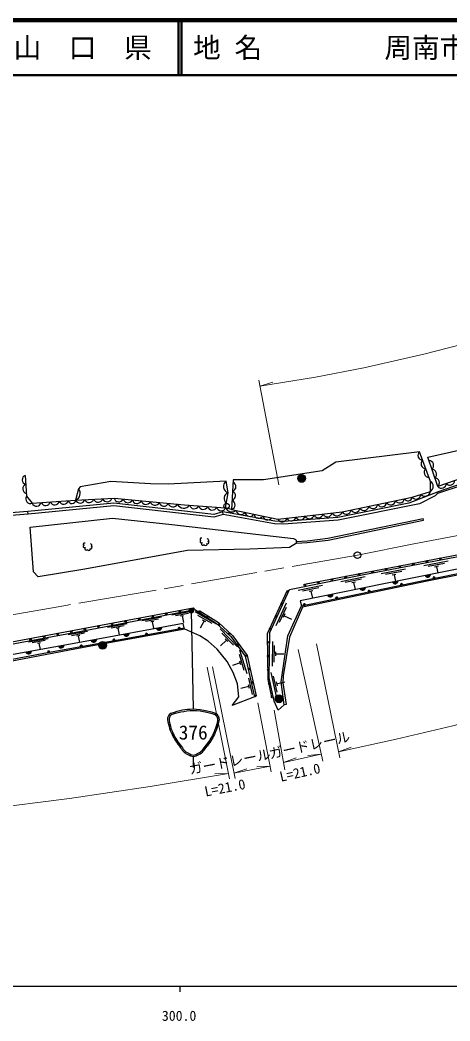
# Model space of a CAD drawing. Units: millimetres at full size, sheet at 1:1000; details may follow other scales. Extents: x 40000 to 680000, y 20000 to 380000.
# Drawn here: x 339038 to 416893, y 198715 to 380000 of the extents above; entities that cross this region are included whole.
import ezdxf
from ezdxf.enums import TextEntityAlignment as Align

# ---------------------------------------------------------------- set-up
doc = ezdxf.new("R2010")
doc.units = ezdxf.units.MM
doc.header["$LTSCALE"] = 1000
doc.linetypes.add('CHAIN', pattern=[18.5, 12, -1.5, 3.5, -1.5])
for name, color, linetype, lineweight in [('M-BGD', 7, 'Continuous', 25), ('M-BMK', 2, 'CHAIN', 13), ('M-BMK-SRVR', 3, 'Continuous', 25), ('M-STR-HTXT', 7, 'Continuous', 13), ('M-STR-STRC', 7, 'Continuous', 25), ('M-TTL', 2, 'Continuous', 140), ('M-TTL-BAND', 7, 'Continuous', 25), ('M-TTL-LINE', 7, 'Continuous', 50)]:
    doc.layers.add(name, color=color, linetype=linetype, lineweight=lineweight)
doc.layers.add('M-TTL-TXT', color=7, linetype='Continuous')
doc.styles.add('ＭＳ ゴシック', font='')
doc.styles.get('ＭＳ ゴシック').set_extended_font_data('MS Gothic')

msp = doc.modelspace()

# ---------------------------------------------------------------- hatches: boundary and pattern name
at = {"layer": 'M-BGD'}
for points in [[(389335, 296975, -0.41421), (390035, 297675, -0.41421), (390735, 296975, -1)], [(413349, 279594), (412377, 279399, 0.82183)], [(406495, 278218), (407466, 278413, -0.82183)], [(407951, 277656), (408344, 277737, 0.4608), (408100, 277927, 0.4608)], [(413829, 278861), (414223, 278940, 0.4608), (413979, 279131, 0.4608)], [(395706, 276026), (394735, 275828, 0.82183)], [(401586, 277223), (400615, 277025, 0.82183)], [(402077, 276435), (402470, 276517, 0.4608), (402225, 276706, 0.4608)], [(390327, 273994), (390721, 274075, 0.4608), (390476, 274264, 0.4608)], [(396202, 275214), (396595, 275296, 0.4608), (396351, 275485, 0.4608)], [(358797, 268907), (357822, 268730, 0.82183)], [(362155, 268729), (361760, 268657, -0.4608), (361915, 268924, -0.4608)], [(364700, 269980), (363725, 269803, 0.82183)], [(368058, 269803), (367663, 269731, -0.4608), (367818, 269999, -0.4608)], [(346016, 266582), (346990, 266760, -0.82183)], [(350347, 266592), (349951, 266521, -0.4608), (350107, 266788, -0.4608)], [(352893, 267834), (351919, 267656, 0.82183)], [(353302, 266731, -0.41421), (354002, 267431, -0.41421), (354702, 266731, -1)], [(356251, 267658), (355856, 267587, -0.4608), (356012, 267854, -0.4608)], [(340113, 265507), (341087, 265685, -0.82183)], [(344442, 265526), (344047, 265455, -0.4608), (344203, 265722, -0.4608)], [(385244, 257063, -0.41421), (385944, 257763, -0.41421), (386644, 257063, -1)]]:
    msp.add_hatch(color=256, dxfattribs=at).paths.add_polyline_path(points)
at = {"layer": 'M-STR-STRC'}
msp.add_hatch(color=256, dxfattribs=at).paths.add_polyline_path([(369686, 272775, -0.41421), (369809, 273327, -0.41421), (370361, 273205, -1)])

# ---------------------------------------------------------------- linework, layer by layer
at = {"layer": 'M-BGD'}
for p, q in [((414662, 294224), (414565, 294508)), ((340503, 290512), (340464, 290989)), ((375813, 290414), (375790, 290904)), ((377350, 291374), (376275, 291640)), ((412114, 289435), (412048, 289747)), ((416562, 282003), (412140, 281165)), ((415881, 281568), (412933, 281010)), ((414807, 281060), (414119, 280929)), ((414463, 280994), (414678, 279861)), ((408869, 280545), (404448, 279708)), ((408188, 280111), (405240, 279553)), ((407114, 279602), (406426, 279472)), ((406770, 279537), (407001, 278320)), ((393809, 277582), (389400, 276680)), ((401536, 279164), (397128, 278261)), ((400862, 278719), (397923, 278118)), ((399795, 278195), (399110, 278054)), ((399452, 278125), (399715, 276842)), ((393134, 277138), (390195, 276536)), ((392068, 276613), (391382, 276473)), ((391725, 276543), (391986, 275269)), ((387242, 274405), (385377, 270309)), ((370065, 272878), (366529, 272200)), ((369520, 272529), (367163, 272078)), ((368662, 272121), (368112, 272015)), ((368387, 272068), (368613, 270889)), ((374636, 270569), (370726, 272795)), ((373836, 270679), (371229, 272163)), ((387204, 273598), (385961, 270868)), ((387001, 272427), (386711, 271790)), ((386856, 272109), (388221, 271487)), ((358442, 270650), (354906, 269973)), ((357898, 270302), (355540, 269850)), ((364649, 271840), (361113, 271162)), ((364105, 271491), (361748, 271040)), ((363246, 271083), (362696, 270977)), ((362971, 271030), (363197, 269851)), ((372384, 271161), (371642, 269857)), ((372688, 270987), (372080, 271334)), ((351276, 269280), (347737, 268624)), ((350730, 268935), (348370, 268497)), ((349869, 268531), (349319, 268429)), ((349594, 268480), (349818, 267274)), ((357039, 269893), (356489, 269787)), ((356764, 269840), (356990, 268662)), ((378409, 266471), (375288, 269712)), ((377673, 266803), (375592, 268964)), ((344132, 267956), (340592, 267299)), ((343586, 267610), (341226, 267173)), ((342725, 267207), (342174, 267104)), ((342450, 267156), (342669, 265973)), ((376416, 267675), (375336, 266635)), ((376659, 267423), (376174, 267927)), ((384744, 267467), (384678, 262967)), ((385033, 266712), (384989, 263713)), ((379651, 262209), (378757, 265073)), ((380161, 261583), (378820, 265878)), ((385316, 265558), (385306, 264858)), ((385311, 265208), (386811, 265186)), ((378918, 263552), (377486, 263105)), ((379022, 263218), (378813, 263886)), ((384434, 261850), (385410, 257457)), ((384889, 261183), (385540, 258255)), ((380483, 259269), (379021, 258935)), ((380561, 258927), (380405, 259610)), ((381109, 257873), (380442, 260798)), ((385432, 260126), (385584, 259442)), ((385508, 259784), (386972, 260109))]:
    msp.add_line(p, q, dxfattribs=at)
for points in [[(486112, 326961), (471536, 314989), (464353, 309569), (462203, 307963), (457875, 305486), (453016, 303286), (448568, 301835), (445688, 301121), (428757, 299079), (424148, 298268), (422723, 298316), (414667, 295529), (412864, 300823), (421449, 302780), (422723, 298316)], [(486794, 326047), (481904, 322017), (474402, 315859), (468179, 310849), (464671, 308369), (459560, 305152), (453386, 302664), (449339, 301292), (445951, 300357), (441453, 299512), (435738, 298860), (430429, 298262), (426754, 297639), (418942, 295994), (414565, 294508)], [(486974, 325807), (482094, 321786), (474591, 315626), (468360, 310609), (464837, 308119), (459697, 304884), (453490, 302382), (449427, 301005), (446019, 300064), (441497, 299216), (435772, 298562), (430471, 297965), (426810, 297344), (419021, 295704), (414662, 294224)], [(339966, 297534), (340193, 293750), (341233, 292470), (349107, 293056), (356077, 293385), (368792, 292193), (376275, 291640)], [(390566, 277831), (425066, 284494), (429946, 285334), (441362, 288132), (451633, 291368), (468418, 298754)], [(376275, 291640), (376698, 294345), (376365, 296488), (365862, 295925), (362662, 296001), (355471, 296430), (349908, 295431), (349642, 295107), (349107, 293056)], [(414565, 294508), (413947, 294251), (409448, 292479), (396567, 289880), (386762, 289155), (385153, 289213), (375790, 290904), (374108, 290438), (356054, 292478), (340461, 290989), (332770, 290360), (326210, 289903), (318587, 288427), (312140, 286520), (308043, 284772), (304622, 283630)], [(414662, 294224), (414214, 293850), (411364, 292377), (396632, 289405), (386772, 288675), (385101, 288736), (375813, 290414), (374146, 289952), (356050, 291997), (340503, 290512), (332806, 289882), (326272, 289428), (318701, 287962), (312302, 286068), (308213, 284324), (304786, 283180)], [(389071, 285553), (391029, 285698), (394775, 286137), (412048, 289747)], [(389095, 285235), (391060, 285380), (394827, 285822), (412114, 289435)], [(350818, 285229), (350690, 285274), (350578, 285229), (350471, 285095), (350491, 284965), (350574, 284906), (350634, 284895), (350528, 284834), (350464, 284645), (350496, 284508), (350677, 284439), (350825, 284458), (350748, 284261), (350745, 284095), (350869, 284019), (351051, 283981), (351176, 284037), (351208, 284098), (351261, 284016), (351493, 283913), (351667, 283981), (351765, 284141), (351723, 284252), (351653, 284304), (351846, 284256), (352038, 284369), (352091, 284568), (352019, 284645), (351892, 284676), (352049, 284721), (352071, 284809), (352030, 284980), (351948, 285070), (351775, 285147)], [(371983, 286128), (371855, 286174), (371743, 286129), (371637, 285995), (371657, 285865), (371740, 285806), (371799, 285795), (371694, 285734), (371629, 285545), (371662, 285408), (371843, 285339), (371990, 285358), (371913, 285161), (371910, 284995), (372034, 284919), (372216, 284881), (372341, 284936), (372374, 284998), (372426, 284915), (372658, 284812), (372832, 284881), (372931, 285040), (372889, 285152), (372818, 285204), (373012, 285156), (373203, 285268), (373256, 285468), (373185, 285544), (373057, 285576), (373214, 285621), (373236, 285709), (373195, 285879), (373113, 285969), (372941, 286047)], [(386860, 255993), (385802, 255010), (385087, 256664), (384159, 260841), (384281, 269076), (387821, 276854), (400975, 279546), (425686, 284227)], [(425251, 280861), (412775, 278343), (390182, 273667), (387848, 268247), (386695, 261212), (386618, 259974), (387214, 256061), (386860, 255993), (386330, 260115), (387522, 268482), (390004, 273926), (411208, 278332), (433159, 282758)], [(419414, 280812), (405206, 277959), (389760, 274816), (390004, 273926)], [(387369, 276587), (383764, 268818), (383890, 260552), (384555, 257355)], [(231437, 239219), (232023, 243676), (232853, 246610), (233685, 248440), (235230, 250195), (241492, 255528), (253088, 254944), (255147, 254882), (266462, 255573), (277728, 256712), (287916, 258068), (304129, 261114), (320349, 264120), (335645, 267011), (350106, 269731), (370400, 273538)], [(298084, 259674), (351749, 269625), (370673, 273252), (374642, 270732), (377238, 268331), (379834, 264813), (381522, 257412), (377451, 255857), (378668, 257412), (378424, 259748), (377613, 261857), (376526, 263838), (374724, 266045), (373101, 267506), (371623, 268498), (368866, 269680), (350508, 266342), (324593, 261410)], [(371603, 272993), (374998, 270902), (377512, 268545), (380179, 264920), (381796, 257613)], [(368806, 269669), (368758, 269931), (368605, 270690), (350144, 267334), (330725, 263798), (318452, 261484), (302565, 258626), (293939, 257083), (294012, 255978)], [(296407, 241094), (294012, 255978), (314523, 259895), (343993, 265445), (359135, 268179), (368758, 269931)]]:
    msp.add_lwpolyline(points, dxfattribs=at)
for points in [[(377350, 291374), (385738, 289579), (397375, 290904), (410058, 293579), (413354, 294627), (413367, 296427), (411399, 301823), (396204, 299917), (393767, 298348), (383123, 296729), (377638, 296740)], [(389071, 285553), (389095, 285235), (387849, 284481), (380652, 284150), (369368, 283942), (350439, 280504), (342326, 279136), (341489, 280031), (340886, 288171), (355777, 289786), (366500, 288618), (388569, 286091), (388904, 285942), (389030, 285768)]]:
    msp.add_lwpolyline(points, close=True, dxfattribs=at)
for centre, radius in [((390035, 296975), 700), ((376439, 291977), 500), ((407777, 281002), 153), ((410232, 281476), 153), ((412686, 281950), 153), ((415141, 282424), 153), ((397958, 279106), 153), ((400413, 279580), 153), ((402868, 280054), 153), ((405322, 280528), 153), ((390594, 277684), 153), ((393049, 278158), 153), ((395504, 278632), 153), ((387505, 276524), 150), ((386453, 274256), 150), ((363056, 272008), 150), ((365514, 272469), 150), ((367971, 272929), 150), ((370428, 273390), 150), ((371524, 272865), 150), ((373054, 271924), 150), ((385400, 271989), 150), ((353228, 270164), 150), ((355685, 270625), 150), ((358142, 271086), 150), ((360599, 271547), 150), ((375143, 270561), 150), ((343400, 268317), 150), ((345857, 268779), 150), ((348314, 269242), 150), ((350771, 269703), 150), ((376967, 268851), 150), ((384348, 269721), 150), ((340943, 267855), 150), ((354002, 266731), 700), ((378529, 266909), 150), ((383937, 267317), 150), ((380011, 264896), 150), ((383975, 264817), 150), ((380569, 262463), 150), ((384013, 262317), 150), ((381109, 260022), 150), ((384193, 259833), 150), ((381649, 257581), 150), ((384702, 257386), 150), ((385944, 257063), 700)]:
    msp.add_circle(centre, radius, dxfattribs=at)
for centre, radius, start, end in [((411962, 301153), 875, 130.03377, 270.03377), ((412526, 299608), 875, 130.03377, 270.03377), ((413059, 299324), 875, 308.80818, 88.80818), ((340314, 296731), 875, 113.4347, 253.4347), ((413089, 298063), 875, 130.03377, 270.03377), ((413589, 297768), 875, 308.80818, 88.80818), ((340412, 295090), 875, 113.4347, 253.4347), ((377091, 295504), 1223, 126.37215, 251.26847), ((377272, 295495), 875, 286.92813, 66.92813), ((412818, 295531), 1051, 300.69123, 58.4999), ((414119, 296211), 875, 308.80818, 88.80818), ((415346, 296081), 875, 219.08202, 359.08202), ((416901, 296618), 875, 219.08202, 359.08202), ((340944, 293301), 875, 149.10189, 289.10189), ((348621, 294278), 1316, 291.7113, 39.07369), ((376982, 293388), 999, 106.53939, 235.68208), ((377184, 293853), 875, 286.92813, 66.92813), ((410751, 294113), 875, 217.63277, 357.63277), ((412362, 294753), 1000, 222.51317, 352.75237), ((342031, 292829), 875, 204.254, 344.254), ((343671, 292951), 875, 204.254, 344.254), ((345311, 293073), 875, 204.254, 344.254), ((346951, 293195), 875, 204.254, 344.254), ((348445, 293076), 663, 190.28584, 358.22217), ((349915, 293393), 875, 202.7074, 342.7074), ((351557, 293471), 875, 202.7074, 342.7074), ((353200, 293549), 875, 202.7074, 342.7074), ((354843, 293626), 875, 202.7074, 342.7074), ((356923, 293606), 875, 194.64161, 334.64161), ((358561, 293453), 875, 194.64161, 334.64161), ((360198, 293299), 875, 194.64161, 334.64161), ((361835, 293146), 875, 194.64161, 334.64161), ((363473, 292992), 875, 194.64161, 334.64161), ((365110, 292838), 875, 194.64161, 334.64161), ((366747, 292685), 875, 194.64161, 334.64161), ((368680, 292849), 1263, 205.25968, 324.98823), ((370557, 292362), 875, 195.77993, 335.77993), ((372197, 292241), 875, 195.77993, 335.77993), ((373837, 292120), 875, 195.77993, 335.77993), ((377096, 292211), 875, 286.92813, 66.92813), ((401335, 292045), 875, 211.90868, 351.90868), ((402945, 292385), 875, 211.90868, 351.90868), ((404554, 292724), 875, 211.90868, 351.90868), ((406163, 293063), 875, 211.90868, 351.90868), ((407772, 293403), 875, 211.90868, 351.90868), ((409295, 293681), 770, 211.47782, 352.33954), ((375477, 291999), 875, 195.77993, 335.77993), ((377388, 292105), 1206, 202.68495, 311.0621), ((379046, 291317), 875, 187.92603, 327.92603), ((380655, 290973), 875, 187.92603, 327.92603), ((382261, 290621), 872, 187.43372, 328.41835), ((383887, 290359), 904, 192.46885, 323.38321), ((389789, 290342), 875, 206.49373, 346.49373), ((391423, 290528), 875, 206.49373, 346.49373), ((393057, 290714), 875, 206.49373, 346.49373), ((394691, 290900), 875, 206.49373, 346.49373), ((396408, 291239), 1023, 212.11736, 340.8701), ((398117, 291367), 875, 211.90868, 351.90868), ((399726, 291706), 875, 211.90868, 351.90868), ((386521, 289970), 875, 206.49373, 346.49373), ((388155, 290156), 875, 206.49373, 346.49373), ((412844, 279592), 505, 202.52284, 0.18103), ((406961, 278411), 505, 202.52284, 0.18103), ((408141, 277727), 203, 2.7768, 200.70019), ((414019, 278931), 203, 2.43715, 200.36054), ((395201, 276023), 505, 202.67367, 0.33186), ((401081, 277220), 505, 202.67367, 0.33186), ((402267, 276507), 203, 2.7768, 200.70019), ((390518, 274065), 203, 2.7768, 200.70019), ((396392, 275286), 203, 2.7768, 200.70019), ((358292, 268915), 505, 201.47481, 359.133), ((361951, 268724), 203, 1.35485, 199.27824), ((364195, 269988), 505, 201.47481, 359.133), ((367854, 269799), 203, 1.35485, 199.27824), ((346485, 266767), 505, 201.48996, 359.14815), ((350143, 266588), 203, 1.27353, 199.19691), ((352389, 267841), 505, 201.47481, 359.133), ((356048, 267654), 203, 1.27353, 199.19691), ((340583, 265692), 505, 201.48996, 359.14815), ((344239, 265522), 203, 1.27353, 199.19691)]:
    msp.add_arc(centre, radius, start, end, dxfattribs=at)
at = {"layer": 'M-BMK'}
msp.add_lwpolyline([(491959, 319126), (485029, 313585), (478812, 309558), (469342, 303911), (461682, 300016), (452057, 295913), (447291, 294068), (440234, 291726), (430596, 289095), (422088, 287370), (410331, 285149), (400123, 283098), (361513, 276374), (347313, 273973), (325352, 270180)], dxfattribs=at)
at = {"layer": 'M-BMK-SRVR'}
msp.add_circle((400123, 283098), 600, dxfattribs=at)
at = {"layer": 'M-STR-HTXT'}
for p, q in [((385920, 295800), (382284, 314776)), ((382491, 313696), (384835, 314426)), ((392732, 267009), (396945, 246365)), ((389416, 265968), (393877, 245743)), ((372915, 262778), (376985, 242542)), ((373907, 262857), (377968, 242619)), ((382117, 256313), (384544, 243838)), ((385040, 255027), (386993, 244228)), ((386762, 245504), (393597, 247011)), ((393597, 247011), (391149, 246821)), ((396726, 247439), (399023, 248304)), ((377771, 243604), (384341, 244881)), ((384341, 244881), (381889, 244753)), ((386762, 245504), (389063, 246361)), ((376785, 243536), (374331, 243471)), ((377771, 243604), (380092, 244403))]:
    msp.add_line(p, q, dxfattribs=at)
for points in [[(473613, 343655), (467213, 340008), (459353, 336258), (450742, 332388), (440580, 328297), (430727, 324846), (421315, 321837), (412146, 319500), (401309, 316994), (392550, 315345), (382491, 313696)], [(396726, 247439), (407179, 249784), (417402, 252186), (428877, 255208), (442414, 259378), (455400, 263648), (463625, 266764), (474791, 271252), (481780, 274230)], [(240320, 231775), (259703, 231917), (279019, 232633), (294853, 233591), (317380, 235433), (332676, 237081), (348009, 239009), (362576, 241153), (376785, 243536)]]:
    msp.add_lwpolyline(points, dxfattribs=at)
at = {"layer": 'M-STR-STRC'}
for p, q in [((370024, 272990), (370403, 255221)), ((370403, 246616), (370403, 244616))]:
    msp.add_line(p, q, dxfattribs=at)
msp.add_circle((370024, 272990), 400, dxfattribs=at)
for points, knots in [([(366403, 254472), (366167, 254325), (366055, 254203), (365903, 253972), (365582, 253482), (365769, 253048), (365903, 252472)], [0, 0, 0, 0, 1, 1, 1, 2, 2, 2, 2]), ([(366497, 254237), (366442, 254189), (366263, 254032), (366153, 253869), (365866, 253442), (366085, 252730), (366140, 252551)], [0, 0, 0, 0, 1, 1, 1, 2, 2, 2, 2]), ([(366403, 254472), (368103, 255002), (368814, 255227), (370403, 255221), (371993, 255214), (374165, 254546), (374403, 254472)], [0, 0, 0, 0, 1, 1, 1, 2, 2, 2, 2]), ([(366501, 254234), (367238, 254463), (368852, 254966), (370403, 254966), (371953, 254966), (374067, 254314), (374305, 254241)], [0, 0, 0, 0, 1, 1, 1, 2, 2, 2, 2]), ([(374307, 254241), (374362, 254192), (374542, 254033), (374653, 253869), (374941, 253442), (374721, 252728), (374665, 252550)], [0, 0, 0, 0, 1, 1, 1, 2, 2, 2, 2]), ([(374403, 254472), (374640, 254325), (374752, 254203), (374903, 253972), (375224, 253482), (375038, 253048), (374903, 252472)], [0, 0, 0, 0, 1, 1, 1, 2, 2, 2, 2]), ([(365903, 252472), (366083, 251774), (366171, 251544), (366403, 250972), (366832, 249917), (367141, 249563), (367903, 248472)], [0, 0, 0, 0, 1, 1, 1, 2, 2, 2, 2]), ([(366140, 252551), (366317, 251865), (366404, 251640), (366632, 251077), (367056, 250032), (367363, 249681), (368118, 248601)], [0, 0, 0, 0, 1, 1, 1, 2, 2, 2, 2]), ([(374666, 252551), (374489, 251865), (374403, 251640), (374175, 251077), (373751, 250032), (373444, 249681), (372689, 248601)], [0, 0, 0, 0, 1, 1, 1, 2, 2, 2, 2]), ([(374903, 252472), (374723, 251774), (374636, 251544), (374403, 250972), (373975, 249917), (373666, 249563), (372903, 248472)], [0, 0, 0, 0, 1, 1, 1, 2, 2, 2, 2]), ([(367903, 248472), (368453, 247746), (368662, 247343), (369403, 246972), (369774, 246787), (369989, 246616), (370403, 246616), (370818, 246616), (371033, 246787), (371403, 246972), (372144, 247343), (372354, 247746), (372903, 248472)], [0, 0, 0, 0, 1, 1, 1, 2, 2, 2, 3, 3, 3, 4, 4, 4, 4]), ([(368080, 248649), (368615, 247942), (368815, 247542), (369540, 247189), (369862, 247032), (370045, 246881), (370403, 246881), (370761, 246881), (370945, 247032), (371266, 247189), (371992, 247542), (372192, 247942), (372727, 248649)], [0, 0, 0, 0, 1, 1, 1, 2, 2, 2, 3, 3, 3, 4, 4, 4, 4])]:
    msp.add_open_spline(points, degree=3, knots=knots, dxfattribs=at)
at = {"layer": 'M-TTL'}
msp.add_line((680000, 380000), (40000, 380000), dxfattribs=at)
at = {"layer": 'M-TTL-BAND'}
for p, q in [((40000, 205000), (579000, 205000)), ((368000, 205000), (368000, 204000))]:
    msp.add_line(p, q, dxfattribs=at)
at = {"layer": 'M-TTL-LINE'}
for p, q in [((367750, 380000), (367750, 370000)), ((368250, 380000), (368250, 370000)), ((40000, 370000), (680000, 370000))]:
    msp.add_line(p, q, dxfattribs=at)

# ---------------------------------------------------------------- texts
at = {"layer": 'M-STR-HTXT', "style": 'ＭＳ ゴシック'}
for s, rotation, p in [('ガードレール', 12.437, (384430, 245633)), ('ガードレール', 11.006, (369913, 242831)), ('L=21.0', 12.437, (386385, 241493)), ('L=21.0', 11.006, (372749, 238807))]:
    msp.add_text(s, height=1833, rotation=rotation, dxfattribs=at).set_placement(p, align=Align.BOTTOM_LEFT)
at = {"layer": 'M-STR-STRC', "style": 'ＭＳ ゴシック'}
msp.add_text('376', height=2566, dxfattribs=at).set_placement((370403, 250972), align=Align.MIDDLE_CENTER)
at = {"layer": 'M-TTL-BAND', "style": 'ＭＳ ゴシック'}
msp.add_text('300.0', height=1833, dxfattribs=at).set_placement((367844, 198195), align=Align.BOTTOM_CENTER)
at = {"layer": 'M-TTL-TXT', "style": 'ＭＳ ゴシック'}
msp.add_text('山\u3000口\u3000県', height=3666, dxfattribs=at).set_placement((350375, 375000), align=Align.MIDDLE_CENTER)
for s, p in [('地 名', (370380, 375000)), ('周南市大字高瀬', (405024, 375000))]:
    msp.add_text(s, height=3666, dxfattribs=at).set_placement(p, align=Align.MIDDLE_LEFT)

doc.saveas('drawing.dxf')
